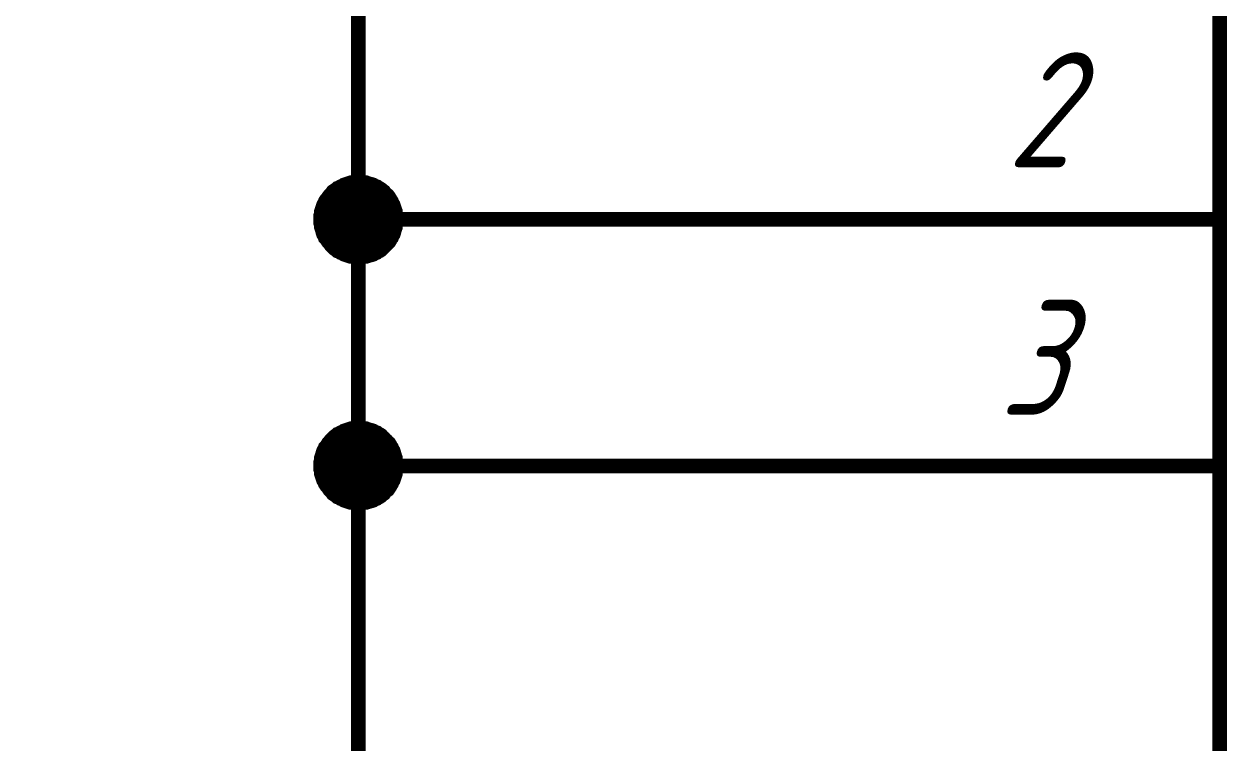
# Paper-space layout 'Layout1' of a CAD drawing. Header units: millimetres. Extents: x 0 to 420, y 0 to 297.
# Drawn here: x 218.31 to 242.76, y 189.51 to 204.12 of the extents above; entities that cross this region are included whole.
import ezdxf

# ---------------------------------------------------------------- set-up
doc = ezdxf.new("R2010")
doc.units = ezdxf.units.MM
doc.layers.add('Sheet', color=255, linetype='Continuous')
doc.styles.add('GOST', font='', dxfattribs={"oblique": 18})
doc.styles.get('GOST').set_extended_font_data('GOST type A')

psp = doc.layouts.get("Layout1")

# ---------------------------------------------------------------- linework, layer by layer
at = {"layer": 'Sheet'}
for points, const_width in [([(215.112, 185.147), (225.104, 185.147), (225.104, 195.141), (225.104, 200.15), (225.104, 257.645), (225.104, 262.642), (237.601, 262.642)], 0.3), ([(242.608, 175.141), (242.608, 220.149)], 0.3), ([(224.341, 200.15), (224.341, 200.183), (224.341, 200.228), (224.352, 200.262), (224.352, 200.307), (224.363, 200.34), (224.375, 200.374), (224.386, 200.408), (224.397, 200.441), (224.419, 200.475), (224.431, 200.509), (224.453, 200.543), (224.476, 200.565), (224.498, 200.599), (224.521, 200.632), (224.543, 200.655), (224.565, 200.677), (224.588, 200.711), (224.622, 200.733), (224.655, 200.756), (224.678, 200.778), (224.711, 200.79), (224.745, 200.812), (224.779, 200.823), (224.812, 200.846), (224.846, 200.857), (224.88, 200.868), (224.913, 200.879), (224.947, 200.891), (224.992, 200.891), (225.026, 200.902), (225.071, 200.902), (225.104, 200.902)], 0.3), ([(224.341, 200.15), (224.341, 200.183), (224.341, 200.228), (224.352, 200.262), (224.352, 200.307), (224.363, 200.34), (224.375, 200.374), (224.386, 200.408), (224.397, 200.441), (224.419, 200.475), (224.431, 200.509), (224.453, 200.543), (224.476, 200.565), (224.498, 200.599), (224.521, 200.632), (224.543, 200.655), (224.565, 200.677), (224.588, 200.711), (224.622, 200.733), (224.655, 200.756), (224.678, 200.778), (224.711, 200.79), (224.745, 200.812), (224.779, 200.823), (224.812, 200.846), (224.846, 200.857), (224.88, 200.868), (224.913, 200.879), (224.947, 200.891), (224.992, 200.891), (225.026, 200.902), (225.071, 200.902), (225.104, 200.902)], 0.3), ([(224.341, 200.15), (224.341, 200.183), (224.341, 200.228), (224.352, 200.262), (224.352, 200.307), (224.363, 200.34), (224.375, 200.374), (224.386, 200.408), (224.397, 200.441), (224.419, 200.475), (224.431, 200.509), (224.453, 200.543), (224.476, 200.565), (224.498, 200.599), (224.521, 200.632), (224.543, 200.655), (224.565, 200.677), (224.588, 200.711), (224.622, 200.733), (224.655, 200.756), (224.678, 200.778), (224.711, 200.79), (224.745, 200.812), (224.779, 200.823), (224.812, 200.846), (224.846, 200.857), (224.88, 200.868), (224.913, 200.879), (224.947, 200.891), (224.992, 200.891), (225.026, 200.902), (225.071, 200.902), (225.104, 200.902)], 0.3), ([(224.341, 200.15), (224.341, 200.183), (224.341, 200.228), (224.352, 200.262), (224.352, 200.307), (224.363, 200.34), (224.375, 200.374), (224.386, 200.408), (224.397, 200.441), (224.419, 200.475), (224.431, 200.509), (224.453, 200.543), (224.476, 200.565), (224.498, 200.599), (224.521, 200.632), (224.543, 200.655), (224.565, 200.677), (224.588, 200.711), (224.622, 200.733), (224.655, 200.756), (224.678, 200.778), (224.711, 200.79), (224.745, 200.812), (224.779, 200.823), (224.812, 200.846), (224.846, 200.857), (224.88, 200.868), (224.913, 200.879), (224.947, 200.891), (224.992, 200.891), (225.026, 200.902), (225.071, 200.902), (225.104, 200.902)], 0.3), ([(225.104, 200.902), (225.104, 200.902)], 0.3), ([(225.104, 200.902), (225.149, 200.902), (225.183, 200.902), (225.217, 200.891), (225.262, 200.891), (225.295, 200.879), (225.329, 200.868), (225.374, 200.857), (225.407, 200.846), (225.441, 200.823), (225.475, 200.812), (225.497, 200.79), (225.531, 200.778), (225.565, 200.756), (225.587, 200.733), (225.621, 200.711), (225.643, 200.677), (225.666, 200.655), (225.699, 200.632), (225.722, 200.599), (225.744, 200.565), (225.756, 200.543), (225.778, 200.509), (225.789, 200.475), (225.812, 200.441), (225.823, 200.408), (225.834, 200.374), (225.845, 200.34), (225.857, 200.307), (225.857, 200.262), (225.868, 200.228), (225.868, 200.183), (225.868, 200.15)], 0.3), ([(225.104, 200.902), (225.104, 200.902)], 0.3), ([(225.104, 200.902), (225.149, 200.902), (225.183, 200.902), (225.217, 200.891), (225.262, 200.891), (225.295, 200.879), (225.329, 200.868), (225.374, 200.857), (225.407, 200.846), (225.441, 200.823), (225.475, 200.812), (225.497, 200.79), (225.531, 200.778), (225.565, 200.756), (225.587, 200.733), (225.621, 200.711), (225.643, 200.677), (225.666, 200.655), (225.699, 200.632), (225.722, 200.599), (225.744, 200.565), (225.756, 200.543), (225.778, 200.509), (225.789, 200.475), (225.812, 200.441), (225.823, 200.408), (225.834, 200.374), (225.845, 200.34), (225.857, 200.307), (225.857, 200.262), (225.868, 200.228), (225.868, 200.183), (225.868, 200.15)], 0.3), ([(225.104, 200.902), (225.104, 200.902)], 0.3), ([(225.104, 200.902), (225.149, 200.902), (225.183, 200.902), (225.217, 200.891), (225.262, 200.891), (225.295, 200.879), (225.329, 200.868), (225.374, 200.857), (225.407, 200.846), (225.441, 200.823), (225.475, 200.812), (225.497, 200.79), (225.531, 200.778), (225.565, 200.756), (225.587, 200.733), (225.621, 200.711), (225.643, 200.677), (225.666, 200.655), (225.699, 200.632), (225.722, 200.599), (225.744, 200.565), (225.756, 200.543), (225.778, 200.509), (225.789, 200.475), (225.812, 200.441), (225.823, 200.408), (225.834, 200.374), (225.845, 200.34), (225.857, 200.307), (225.857, 200.262), (225.868, 200.228), (225.868, 200.183), (225.868, 200.15)], 0.3), ([(225.104, 200.902), (225.104, 200.902)], 0.3), ([(225.104, 200.902), (225.149, 200.902), (225.183, 200.902), (225.217, 200.891), (225.262, 200.891), (225.295, 200.879), (225.329, 200.868), (225.374, 200.857), (225.407, 200.846), (225.441, 200.823), (225.475, 200.812), (225.497, 200.79), (225.531, 200.778), (225.565, 200.756), (225.587, 200.733), (225.621, 200.711), (225.643, 200.677), (225.666, 200.655), (225.699, 200.632), (225.722, 200.599), (225.744, 200.565), (225.756, 200.543), (225.778, 200.509), (225.789, 200.475), (225.812, 200.441), (225.823, 200.408), (225.834, 200.374), (225.845, 200.34), (225.857, 200.307), (225.857, 200.262), (225.868, 200.228), (225.868, 200.183), (225.868, 200.15)], 0.3), ([(224.341, 200.15), (224.341, 200.183), (224.341, 200.228), (224.352, 200.262), (224.352, 200.307), (224.363, 200.34), (224.375, 200.374), (224.386, 200.408), (224.397, 200.441), (224.419, 200.475), (224.431, 200.509), (224.453, 200.543), (224.476, 200.565), (224.498, 200.599), (224.521, 200.632), (224.543, 200.655), (224.565, 200.677), (224.588, 200.711), (224.622, 200.733), (224.655, 200.756), (224.678, 200.778), (224.711, 200.79), (224.745, 200.812), (224.779, 200.823), (224.812, 200.846), (224.846, 200.857), (224.88, 200.868), (224.913, 200.879), (224.947, 200.891), (224.992, 200.891), (225.026, 200.902), (225.071, 200.902), (225.104, 200.902)], 0.0991), ([(224.341, 200.15), (224.341, 200.183), (224.341, 200.228), (224.352, 200.262), (224.352, 200.307), (224.363, 200.34), (224.375, 200.374), (224.386, 200.408), (224.397, 200.441), (224.419, 200.475), (224.431, 200.509), (224.453, 200.543), (224.476, 200.565), (224.498, 200.599), (224.521, 200.632), (224.543, 200.655), (224.565, 200.677), (224.588, 200.711), (224.622, 200.733), (224.655, 200.756), (224.678, 200.778), (224.711, 200.79), (224.745, 200.812), (224.779, 200.823), (224.812, 200.846), (224.846, 200.857), (224.88, 200.868), (224.913, 200.879), (224.947, 200.891), (224.992, 200.891), (225.026, 200.902), (225.071, 200.902), (225.104, 200.902)], 0.0991), ([(224.341, 200.15), (224.341, 200.183), (224.341, 200.228), (224.352, 200.262), (224.352, 200.307), (224.363, 200.34), (224.375, 200.374), (224.386, 200.408), (224.397, 200.441), (224.419, 200.475), (224.431, 200.509), (224.453, 200.543), (224.476, 200.565), (224.498, 200.599), (224.521, 200.632), (224.543, 200.655), (224.565, 200.677), (224.588, 200.711), (224.622, 200.733), (224.655, 200.756), (224.678, 200.778), (224.711, 200.79), (224.745, 200.812), (224.779, 200.823), (224.812, 200.846), (224.846, 200.857), (224.88, 200.868), (224.913, 200.879), (224.947, 200.891), (224.992, 200.891), (225.026, 200.902), (225.071, 200.902), (225.104, 200.902)], 0.0991), ([(224.341, 200.15), (224.341, 200.183), (224.341, 200.228), (224.352, 200.262), (224.352, 200.307), (224.363, 200.34), (224.375, 200.374), (224.386, 200.408), (224.397, 200.441), (224.419, 200.475), (224.431, 200.509), (224.453, 200.543), (224.476, 200.565), (224.498, 200.599), (224.521, 200.632), (224.543, 200.655), (224.565, 200.677), (224.588, 200.711), (224.622, 200.733), (224.655, 200.756), (224.678, 200.778), (224.711, 200.79), (224.745, 200.812), (224.779, 200.823), (224.812, 200.846), (224.846, 200.857), (224.88, 200.868), (224.913, 200.879), (224.947, 200.891), (224.992, 200.891), (225.026, 200.902), (225.071, 200.902), (225.104, 200.902)], 0.0991), ([(225.104, 200.902), (225.104, 200.902)], 0.0991), ([(225.104, 200.902), (225.149, 200.902), (225.183, 200.902), (225.217, 200.891), (225.262, 200.891), (225.295, 200.879), (225.329, 200.868), (225.374, 200.857), (225.407, 200.846), (225.441, 200.823), (225.475, 200.812), (225.497, 200.79), (225.531, 200.778), (225.565, 200.756), (225.587, 200.733), (225.621, 200.711), (225.643, 200.677), (225.666, 200.655), (225.699, 200.632), (225.722, 200.599), (225.744, 200.565), (225.756, 200.543), (225.778, 200.509), (225.789, 200.475), (225.812, 200.441), (225.823, 200.408), (225.834, 200.374), (225.845, 200.34), (225.857, 200.307), (225.857, 200.262), (225.868, 200.228), (225.868, 200.183), (225.868, 200.15)], 0.0991), ([(225.104, 200.902), (225.104, 200.902)], 0.0991), ([(225.104, 200.902), (225.149, 200.902), (225.183, 200.902), (225.217, 200.891), (225.262, 200.891), (225.295, 200.879), (225.329, 200.868), (225.374, 200.857), (225.407, 200.846), (225.441, 200.823), (225.475, 200.812), (225.497, 200.79), (225.531, 200.778), (225.565, 200.756), (225.587, 200.733), (225.621, 200.711), (225.643, 200.677), (225.666, 200.655), (225.699, 200.632), (225.722, 200.599), (225.744, 200.565), (225.756, 200.543), (225.778, 200.509), (225.789, 200.475), (225.812, 200.441), (225.823, 200.408), (225.834, 200.374), (225.845, 200.34), (225.857, 200.307), (225.857, 200.262), (225.868, 200.228), (225.868, 200.183), (225.868, 200.15)], 0.0991), ([(225.104, 200.902), (225.104, 200.902)], 0.0991), ([(225.104, 200.902), (225.149, 200.902), (225.183, 200.902), (225.217, 200.891), (225.262, 200.891), (225.295, 200.879), (225.329, 200.868), (225.374, 200.857), (225.407, 200.846), (225.441, 200.823), (225.475, 200.812), (225.497, 200.79), (225.531, 200.778), (225.565, 200.756), (225.587, 200.733), (225.621, 200.711), (225.643, 200.677), (225.666, 200.655), (225.699, 200.632), (225.722, 200.599), (225.744, 200.565), (225.756, 200.543), (225.778, 200.509), (225.789, 200.475), (225.812, 200.441), (225.823, 200.408), (225.834, 200.374), (225.845, 200.34), (225.857, 200.307), (225.857, 200.262), (225.868, 200.228), (225.868, 200.183), (225.868, 200.15)], 0.0991), ([(225.104, 200.902), (225.104, 200.902)], 0.0991), ([(225.104, 200.902), (225.149, 200.902), (225.183, 200.902), (225.217, 200.891), (225.262, 200.891), (225.295, 200.879), (225.329, 200.868), (225.374, 200.857), (225.407, 200.846), (225.441, 200.823), (225.475, 200.812), (225.497, 200.79), (225.531, 200.778), (225.565, 200.756), (225.587, 200.733), (225.621, 200.711), (225.643, 200.677), (225.666, 200.655), (225.699, 200.632), (225.722, 200.599), (225.744, 200.565), (225.756, 200.543), (225.778, 200.509), (225.789, 200.475), (225.812, 200.441), (225.823, 200.408), (225.834, 200.374), (225.845, 200.34), (225.857, 200.307), (225.857, 200.262), (225.868, 200.228), (225.868, 200.183), (225.868, 200.15)], 0.0991), ([(225.104, 199.386), (225.071, 199.386), (225.026, 199.386), (224.992, 199.397), (224.947, 199.397), (224.913, 199.408), (224.88, 199.42), (224.846, 199.431), (224.812, 199.442), (224.779, 199.465), (224.745, 199.476), (224.711, 199.498), (224.678, 199.509), (224.655, 199.532), (224.622, 199.554), (224.588, 199.588), (224.565, 199.611), (224.543, 199.633), (224.521, 199.667), (224.498, 199.689), (224.476, 199.723), (224.453, 199.756), (224.431, 199.779), (224.419, 199.813), (224.397, 199.846), (224.386, 199.88), (224.375, 199.925), (224.363, 199.959), (224.352, 199.992), (224.352, 200.037), (224.341, 200.071), (224.341, 200.105), (224.341, 200.15)], 0.3), ([(224.341, 200.15), (224.341, 200.15)], 0.3), ([(225.104, 199.386), (225.071, 199.386), (225.026, 199.386), (224.992, 199.397), (224.947, 199.397), (224.913, 199.408), (224.88, 199.42), (224.846, 199.431), (224.812, 199.442), (224.779, 199.465), (224.745, 199.476), (224.711, 199.498), (224.678, 199.509), (224.655, 199.532), (224.622, 199.554), (224.588, 199.588), (224.565, 199.611), (224.543, 199.633), (224.521, 199.667), (224.498, 199.689), (224.476, 199.723), (224.453, 199.756), (224.431, 199.779), (224.419, 199.813), (224.397, 199.846), (224.386, 199.88), (224.375, 199.925), (224.363, 199.959), (224.352, 199.992), (224.352, 200.037), (224.341, 200.071), (224.341, 200.105), (224.341, 200.15)], 0.3), ([(224.341, 200.15), (224.341, 200.15)], 0.3), ([(225.104, 199.386), (225.071, 199.386), (225.026, 199.386), (224.992, 199.397), (224.947, 199.397), (224.913, 199.408), (224.88, 199.42), (224.846, 199.431), (224.812, 199.442), (224.779, 199.465), (224.745, 199.476), (224.711, 199.498), (224.678, 199.509), (224.655, 199.532), (224.622, 199.554), (224.588, 199.588), (224.565, 199.611), (224.543, 199.633), (224.521, 199.667), (224.498, 199.689), (224.476, 199.723), (224.453, 199.756), (224.431, 199.779), (224.419, 199.813), (224.397, 199.846), (224.386, 199.88), (224.375, 199.925), (224.363, 199.959), (224.352, 199.992), (224.352, 200.037), (224.341, 200.071), (224.341, 200.105), (224.341, 200.15)], 0.3), ([(224.341, 200.15), (224.341, 200.15)], 0.3), ([(225.104, 199.386), (225.071, 199.386), (225.026, 199.386), (224.992, 199.397), (224.947, 199.397), (224.913, 199.408), (224.88, 199.42), (224.846, 199.431), (224.812, 199.442), (224.779, 199.465), (224.745, 199.476), (224.711, 199.498), (224.678, 199.509), (224.655, 199.532), (224.622, 199.554), (224.588, 199.588), (224.565, 199.611), (224.543, 199.633), (224.521, 199.667), (224.498, 199.689), (224.476, 199.723), (224.453, 199.756), (224.431, 199.779), (224.419, 199.813), (224.397, 199.846), (224.386, 199.88), (224.375, 199.925), (224.363, 199.959), (224.352, 199.992), (224.352, 200.037), (224.341, 200.071), (224.341, 200.105), (224.341, 200.15)], 0.3), ([(224.341, 200.15), (224.341, 200.15)], 0.3), ([(225.868, 200.15), (225.868, 200.105), (225.868, 200.071), (225.857, 200.037), (225.857, 199.992), (225.845, 199.959), (225.834, 199.925), (225.823, 199.88), (225.812, 199.846), (225.789, 199.813), (225.778, 199.779), (225.756, 199.756), (225.744, 199.723), (225.722, 199.689), (225.699, 199.667), (225.666, 199.633), (225.643, 199.611), (225.621, 199.588), (225.587, 199.554), (225.565, 199.532), (225.531, 199.509), (225.497, 199.498), (225.475, 199.476), (225.441, 199.465), (225.407, 199.442), (225.374, 199.431), (225.329, 199.42), (225.295, 199.408), (225.262, 199.397), (225.217, 199.397), (225.183, 199.386), (225.149, 199.386), (225.104, 199.386)], 0.3), ([(237.601, 200.15), (225.104, 200.15)], 0.3), ([(225.868, 200.15), (225.868, 200.105), (225.868, 200.071), (225.857, 200.037), (225.857, 199.992), (225.845, 199.959), (225.834, 199.925), (225.823, 199.88), (225.812, 199.846), (225.789, 199.813), (225.778, 199.779), (225.756, 199.756), (225.744, 199.723), (225.722, 199.689), (225.699, 199.667), (225.666, 199.633), (225.643, 199.611), (225.621, 199.588), (225.587, 199.554), (225.565, 199.532), (225.531, 199.509), (225.497, 199.498), (225.475, 199.476), (225.441, 199.465), (225.407, 199.442), (225.374, 199.431), (225.329, 199.42), (225.295, 199.408), (225.262, 199.397), (225.217, 199.397), (225.183, 199.386), (225.149, 199.386), (225.104, 199.386)], 0.3), ([(225.868, 200.15), (225.868, 200.105), (225.868, 200.071), (225.857, 200.037), (225.857, 199.992), (225.845, 199.959), (225.834, 199.925), (225.823, 199.88), (225.812, 199.846), (225.789, 199.813), (225.778, 199.779), (225.756, 199.756), (225.744, 199.723), (225.722, 199.689), (225.699, 199.667), (225.666, 199.633), (225.643, 199.611), (225.621, 199.588), (225.587, 199.554), (225.565, 199.532), (225.531, 199.509), (225.497, 199.498), (225.475, 199.476), (225.441, 199.465), (225.407, 199.442), (225.374, 199.431), (225.329, 199.42), (225.295, 199.408), (225.262, 199.397), (225.217, 199.397), (225.183, 199.386), (225.149, 199.386), (225.104, 199.386)], 0.3), ([(225.868, 200.15), (225.868, 200.105), (225.868, 200.071), (225.857, 200.037), (225.857, 199.992), (225.845, 199.959), (225.834, 199.925), (225.823, 199.88), (225.812, 199.846), (225.789, 199.813), (225.778, 199.779), (225.756, 199.756), (225.744, 199.723), (225.722, 199.689), (225.699, 199.667), (225.666, 199.633), (225.643, 199.611), (225.621, 199.588), (225.587, 199.554), (225.565, 199.532), (225.531, 199.509), (225.497, 199.498), (225.475, 199.476), (225.441, 199.465), (225.407, 199.442), (225.374, 199.431), (225.329, 199.42), (225.295, 199.408), (225.262, 199.397), (225.217, 199.397), (225.183, 199.386), (225.149, 199.386), (225.104, 199.386)], 0.3), ([(225.868, 200.15), (225.868, 200.15), (225.868, 200.15), (225.868, 200.15), (225.868, 200.15), (225.868, 200.15), (225.868, 200.15), (225.868, 200.15), (225.868, 200.15), (225.868, 200.15), (225.868, 200.15), (225.868, 200.15), (225.868, 200.15), (225.868, 200.15), (225.868, 200.15), (225.868, 200.15), (225.868, 200.15), (225.868, 200.15), (225.868, 200.15), (225.868, 200.15), (225.868, 200.15), (225.868, 200.15), (225.868, 200.15), (225.868, 200.15), (225.868, 200.15), (225.868, 200.15), (225.868, 200.15), (225.868, 200.15), (225.868, 200.15), (225.868, 200.15), (225.868, 200.15), (225.868, 200.15), (225.868, 200.15)], 0.3), ([(225.868, 200.15), (225.868, 200.15)], 0.3), ([(225.868, 200.15), (225.868, 200.15), (225.868, 200.15), (225.868, 200.15), (225.868, 200.15), (225.868, 200.15), (225.868, 200.15), (225.868, 200.15), (225.868, 200.15), (225.868, 200.15), (225.868, 200.15), (225.868, 200.15), (225.868, 200.15), (225.868, 200.15), (225.868, 200.15), (225.868, 200.15), (225.868, 200.15), (225.868, 200.15), (225.868, 200.15), (225.868, 200.15), (225.868, 200.15), (225.868, 200.15), (225.868, 200.15), (225.868, 200.15), (225.868, 200.15), (225.868, 200.15), (225.868, 200.15), (225.868, 200.15), (225.868, 200.15), (225.868, 200.15), (225.868, 200.15), (225.868, 200.15), (225.868, 200.15)], 0.3), ([(225.868, 200.15), (225.868, 200.15)], 0.3), ([(225.868, 200.15), (225.868, 200.15), (225.868, 200.15), (225.868, 200.15), (225.868, 200.15), (225.868, 200.15), (225.868, 200.15), (225.868, 200.15), (225.868, 200.15), (225.868, 200.15), (225.868, 200.15), (225.868, 200.15), (225.868, 200.15), (225.868, 200.15), (225.868, 200.15), (225.868, 200.15), (225.868, 200.15), (225.868, 200.15), (225.868, 200.15), (225.868, 200.15), (225.868, 200.15), (225.868, 200.15), (225.868, 200.15), (225.868, 200.15), (225.868, 200.15), (225.868, 200.15), (225.868, 200.15), (225.868, 200.15), (225.868, 200.15), (225.868, 200.15), (225.868, 200.15), (225.868, 200.15), (225.868, 200.15)], 0.3), ([(225.868, 200.15), (225.868, 200.15)], 0.3), ([(225.868, 200.15), (225.868, 200.15), (225.868, 200.15), (225.868, 200.15), (225.868, 200.15), (225.868, 200.15), (225.868, 200.15), (225.868, 200.15), (225.868, 200.15), (225.868, 200.15), (225.868, 200.15), (225.868, 200.15), (225.868, 200.15), (225.868, 200.15), (225.868, 200.15), (225.868, 200.15), (225.868, 200.15), (225.868, 200.15), (225.868, 200.15), (225.868, 200.15), (225.868, 200.15), (225.868, 200.15), (225.868, 200.15), (225.868, 200.15), (225.868, 200.15), (225.868, 200.15), (225.868, 200.15), (225.868, 200.15), (225.868, 200.15), (225.868, 200.15), (225.868, 200.15), (225.868, 200.15), (225.868, 200.15)], 0.3), ([(225.868, 200.15), (225.868, 200.15)], 0.3), ([(242.608, 200.15), (237.601, 200.15)], 0.3), ([(225.104, 199.386), (225.071, 199.386), (225.026, 199.386), (224.992, 199.397), (224.947, 199.397), (224.913, 199.408), (224.88, 199.42), (224.846, 199.431), (224.812, 199.442), (224.779, 199.465), (224.745, 199.476), (224.711, 199.498), (224.678, 199.509), (224.655, 199.532), (224.622, 199.554), (224.588, 199.588), (224.565, 199.611), (224.543, 199.633), (224.521, 199.667), (224.498, 199.689), (224.476, 199.723), (224.453, 199.756), (224.431, 199.779), (224.419, 199.813), (224.397, 199.846), (224.386, 199.88), (224.375, 199.925), (224.363, 199.959), (224.352, 199.992), (224.352, 200.037), (224.341, 200.071), (224.341, 200.105), (224.341, 200.15)], 0.0991), ([(224.341, 200.15), (224.341, 200.15)], 0.0991), ([(225.104, 199.386), (225.071, 199.386), (225.026, 199.386), (224.992, 199.397), (224.947, 199.397), (224.913, 199.408), (224.88, 199.42), (224.846, 199.431), (224.812, 199.442), (224.779, 199.465), (224.745, 199.476), (224.711, 199.498), (224.678, 199.509), (224.655, 199.532), (224.622, 199.554), (224.588, 199.588), (224.565, 199.611), (224.543, 199.633), (224.521, 199.667), (224.498, 199.689), (224.476, 199.723), (224.453, 199.756), (224.431, 199.779), (224.419, 199.813), (224.397, 199.846), (224.386, 199.88), (224.375, 199.925), (224.363, 199.959), (224.352, 199.992), (224.352, 200.037), (224.341, 200.071), (224.341, 200.105), (224.341, 200.15)], 0.0991), ([(224.341, 200.15), (224.341, 200.15)], 0.0991), ([(225.104, 199.386), (225.071, 199.386), (225.026, 199.386), (224.992, 199.397), (224.947, 199.397), (224.913, 199.408), (224.88, 199.42), (224.846, 199.431), (224.812, 199.442), (224.779, 199.465), (224.745, 199.476), (224.711, 199.498), (224.678, 199.509), (224.655, 199.532), (224.622, 199.554), (224.588, 199.588), (224.565, 199.611), (224.543, 199.633), (224.521, 199.667), (224.498, 199.689), (224.476, 199.723), (224.453, 199.756), (224.431, 199.779), (224.419, 199.813), (224.397, 199.846), (224.386, 199.88), (224.375, 199.925), (224.363, 199.959), (224.352, 199.992), (224.352, 200.037), (224.341, 200.071), (224.341, 200.105), (224.341, 200.15)], 0.0991), ([(224.341, 200.15), (224.341, 200.15)], 0.0991), ([(225.104, 199.386), (225.071, 199.386), (225.026, 199.386), (224.992, 199.397), (224.947, 199.397), (224.913, 199.408), (224.88, 199.42), (224.846, 199.431), (224.812, 199.442), (224.779, 199.465), (224.745, 199.476), (224.711, 199.498), (224.678, 199.509), (224.655, 199.532), (224.622, 199.554), (224.588, 199.588), (224.565, 199.611), (224.543, 199.633), (224.521, 199.667), (224.498, 199.689), (224.476, 199.723), (224.453, 199.756), (224.431, 199.779), (224.419, 199.813), (224.397, 199.846), (224.386, 199.88), (224.375, 199.925), (224.363, 199.959), (224.352, 199.992), (224.352, 200.037), (224.341, 200.071), (224.341, 200.105), (224.341, 200.15)], 0.0991), ([(224.341, 200.15), (224.341, 200.15)], 0.0991), ([(225.868, 200.15), (225.868, 200.105), (225.868, 200.071), (225.857, 200.037), (225.857, 199.992), (225.845, 199.959), (225.834, 199.925), (225.823, 199.88), (225.812, 199.846), (225.789, 199.813), (225.778, 199.779), (225.756, 199.756), (225.744, 199.723), (225.722, 199.689), (225.699, 199.667), (225.666, 199.633), (225.643, 199.611), (225.621, 199.588), (225.587, 199.554), (225.565, 199.532), (225.531, 199.509), (225.497, 199.498), (225.475, 199.476), (225.441, 199.465), (225.407, 199.442), (225.374, 199.431), (225.329, 199.42), (225.295, 199.408), (225.262, 199.397), (225.217, 199.397), (225.183, 199.386), (225.149, 199.386), (225.104, 199.386)], 0.0991), ([(225.868, 200.15), (225.868, 200.105), (225.868, 200.071), (225.857, 200.037), (225.857, 199.992), (225.845, 199.959), (225.834, 199.925), (225.823, 199.88), (225.812, 199.846), (225.789, 199.813), (225.778, 199.779), (225.756, 199.756), (225.744, 199.723), (225.722, 199.689), (225.699, 199.667), (225.666, 199.633), (225.643, 199.611), (225.621, 199.588), (225.587, 199.554), (225.565, 199.532), (225.531, 199.509), (225.497, 199.498), (225.475, 199.476), (225.441, 199.465), (225.407, 199.442), (225.374, 199.431), (225.329, 199.42), (225.295, 199.408), (225.262, 199.397), (225.217, 199.397), (225.183, 199.386), (225.149, 199.386), (225.104, 199.386)], 0.0991), ([(225.868, 200.15), (225.868, 200.105), (225.868, 200.071), (225.857, 200.037), (225.857, 199.992), (225.845, 199.959), (225.834, 199.925), (225.823, 199.88), (225.812, 199.846), (225.789, 199.813), (225.778, 199.779), (225.756, 199.756), (225.744, 199.723), (225.722, 199.689), (225.699, 199.667), (225.666, 199.633), (225.643, 199.611), (225.621, 199.588), (225.587, 199.554), (225.565, 199.532), (225.531, 199.509), (225.497, 199.498), (225.475, 199.476), (225.441, 199.465), (225.407, 199.442), (225.374, 199.431), (225.329, 199.42), (225.295, 199.408), (225.262, 199.397), (225.217, 199.397), (225.183, 199.386), (225.149, 199.386), (225.104, 199.386)], 0.0991), ([(225.868, 200.15), (225.868, 200.105), (225.868, 200.071), (225.857, 200.037), (225.857, 199.992), (225.845, 199.959), (225.834, 199.925), (225.823, 199.88), (225.812, 199.846), (225.789, 199.813), (225.778, 199.779), (225.756, 199.756), (225.744, 199.723), (225.722, 199.689), (225.699, 199.667), (225.666, 199.633), (225.643, 199.611), (225.621, 199.588), (225.587, 199.554), (225.565, 199.532), (225.531, 199.509), (225.497, 199.498), (225.475, 199.476), (225.441, 199.465), (225.407, 199.442), (225.374, 199.431), (225.329, 199.42), (225.295, 199.408), (225.262, 199.397), (225.217, 199.397), (225.183, 199.386), (225.149, 199.386), (225.104, 199.386)], 0.0991), ([(225.868, 200.15), (225.868, 200.15), (225.868, 200.15), (225.868, 200.15), (225.868, 200.15), (225.868, 200.15), (225.868, 200.15), (225.868, 200.15), (225.868, 200.15), (225.868, 200.15), (225.868, 200.15), (225.868, 200.15), (225.868, 200.15), (225.868, 200.15), (225.868, 200.15), (225.868, 200.15), (225.868, 200.15), (225.868, 200.15), (225.868, 200.15), (225.868, 200.15), (225.868, 200.15), (225.868, 200.15), (225.868, 200.15), (225.868, 200.15), (225.868, 200.15), (225.868, 200.15), (225.868, 200.15), (225.868, 200.15), (225.868, 200.15), (225.868, 200.15), (225.868, 200.15), (225.868, 200.15), (225.868, 200.15)], 0.0991), ([(225.868, 200.15), (225.868, 200.15)], 0.0991), ([(225.868, 200.15), (225.868, 200.15), (225.868, 200.15), (225.868, 200.15), (225.868, 200.15), (225.868, 200.15), (225.868, 200.15), (225.868, 200.15), (225.868, 200.15), (225.868, 200.15), (225.868, 200.15), (225.868, 200.15), (225.868, 200.15), (225.868, 200.15), (225.868, 200.15), (225.868, 200.15), (225.868, 200.15), (225.868, 200.15), (225.868, 200.15), (225.868, 200.15), (225.868, 200.15), (225.868, 200.15), (225.868, 200.15), (225.868, 200.15), (225.868, 200.15), (225.868, 200.15), (225.868, 200.15), (225.868, 200.15), (225.868, 200.15), (225.868, 200.15), (225.868, 200.15), (225.868, 200.15), (225.868, 200.15)], 0.0991), ([(225.868, 200.15), (225.868, 200.15)], 0.0991), ([(225.868, 200.15), (225.868, 200.15), (225.868, 200.15), (225.868, 200.15), (225.868, 200.15), (225.868, 200.15), (225.868, 200.15), (225.868, 200.15), (225.868, 200.15), (225.868, 200.15), (225.868, 200.15), (225.868, 200.15), (225.868, 200.15), (225.868, 200.15), (225.868, 200.15), (225.868, 200.15), (225.868, 200.15), (225.868, 200.15), (225.868, 200.15), (225.868, 200.15), (225.868, 200.15), (225.868, 200.15), (225.868, 200.15), (225.868, 200.15), (225.868, 200.15), (225.868, 200.15), (225.868, 200.15), (225.868, 200.15), (225.868, 200.15), (225.868, 200.15), (225.868, 200.15), (225.868, 200.15), (225.868, 200.15)], 0.0991), ([(225.868, 200.15), (225.868, 200.15)], 0.0991), ([(225.868, 200.15), (225.868, 200.15), (225.868, 200.15), (225.868, 200.15), (225.868, 200.15), (225.868, 200.15), (225.868, 200.15), (225.868, 200.15), (225.868, 200.15), (225.868, 200.15), (225.868, 200.15), (225.868, 200.15), (225.868, 200.15), (225.868, 200.15), (225.868, 200.15), (225.868, 200.15), (225.868, 200.15), (225.868, 200.15), (225.868, 200.15), (225.868, 200.15), (225.868, 200.15), (225.868, 200.15), (225.868, 200.15), (225.868, 200.15), (225.868, 200.15), (225.868, 200.15), (225.868, 200.15), (225.868, 200.15), (225.868, 200.15), (225.868, 200.15), (225.868, 200.15), (225.868, 200.15), (225.868, 200.15)], 0.0991), ([(225.868, 200.15), (225.868, 200.15)], 0.0991), ([(224.341, 195.141), (224.341, 195.186), (224.341, 195.22), (224.352, 195.253), (224.352, 195.298), (224.363, 195.332), (224.375, 195.366), (224.386, 195.411), (224.397, 195.444), (224.419, 195.478), (224.431, 195.512), (224.453, 195.534), (224.476, 195.568), (224.498, 195.602), (224.521, 195.624), (224.543, 195.658), (224.565, 195.68), (224.588, 195.703), (224.622, 195.736), (224.655, 195.759), (224.678, 195.781), (224.711, 195.792), (224.745, 195.815), (224.779, 195.826), (224.812, 195.849), (224.846, 195.86), (224.88, 195.871), (224.913, 195.882), (224.947, 195.894), (224.992, 195.894), (225.026, 195.905), (225.071, 195.905), (225.104, 195.905)], 0.3), ([(224.341, 195.141), (224.341, 195.186), (224.341, 195.22), (224.352, 195.253), (224.352, 195.298), (224.363, 195.332), (224.375, 195.366), (224.386, 195.411), (224.397, 195.444), (224.419, 195.478), (224.431, 195.512), (224.453, 195.534), (224.476, 195.568), (224.498, 195.602), (224.521, 195.624), (224.543, 195.658), (224.565, 195.68), (224.588, 195.703), (224.622, 195.736), (224.655, 195.759), (224.678, 195.781), (224.711, 195.792), (224.745, 195.815), (224.779, 195.826), (224.812, 195.849), (224.846, 195.86), (224.88, 195.871), (224.913, 195.882), (224.947, 195.894), (224.992, 195.894), (225.026, 195.905), (225.071, 195.905), (225.104, 195.905)], 0.3), ([(224.341, 195.141), (224.341, 195.186), (224.341, 195.22), (224.352, 195.253), (224.352, 195.298), (224.363, 195.332), (224.375, 195.366), (224.386, 195.411), (224.397, 195.444), (224.419, 195.478), (224.431, 195.512), (224.453, 195.534), (224.476, 195.568), (224.498, 195.602), (224.521, 195.624), (224.543, 195.658), (224.565, 195.68), (224.588, 195.703), (224.622, 195.736), (224.655, 195.759), (224.678, 195.781), (224.711, 195.792), (224.745, 195.815), (224.779, 195.826), (224.812, 195.849), (224.846, 195.86), (224.88, 195.871), (224.913, 195.882), (224.947, 195.894), (224.992, 195.894), (225.026, 195.905), (225.071, 195.905), (225.104, 195.905)], 0.3), ([(224.341, 195.141), (224.341, 195.186), (224.341, 195.22), (224.352, 195.253), (224.352, 195.298), (224.363, 195.332), (224.375, 195.366), (224.386, 195.411), (224.397, 195.444), (224.419, 195.478), (224.431, 195.512), (224.453, 195.534), (224.476, 195.568), (224.498, 195.602), (224.521, 195.624), (224.543, 195.658), (224.565, 195.68), (224.588, 195.703), (224.622, 195.736), (224.655, 195.759), (224.678, 195.781), (224.711, 195.792), (224.745, 195.815), (224.779, 195.826), (224.812, 195.849), (224.846, 195.86), (224.88, 195.871), (224.913, 195.882), (224.947, 195.894), (224.992, 195.894), (225.026, 195.905), (225.071, 195.905), (225.104, 195.905)], 0.3), ([(224.341, 195.141), (224.341, 195.186), (224.341, 195.22), (224.352, 195.253), (224.352, 195.298), (224.363, 195.332), (224.375, 195.366), (224.386, 195.411), (224.397, 195.444), (224.419, 195.478), (224.431, 195.512), (224.453, 195.534), (224.476, 195.568), (224.498, 195.602), (224.521, 195.624), (224.543, 195.658), (224.565, 195.68), (224.588, 195.703), (224.622, 195.736), (224.655, 195.759), (224.678, 195.781), (224.711, 195.792), (224.745, 195.815), (224.779, 195.826), (224.812, 195.849), (224.846, 195.86), (224.88, 195.871), (224.913, 195.882), (224.947, 195.894), (224.992, 195.894), (225.026, 195.905), (225.071, 195.905), (225.104, 195.905)], 0.0991), ([(224.341, 195.141), (224.341, 195.186), (224.341, 195.22), (224.352, 195.253), (224.352, 195.298), (224.363, 195.332), (224.375, 195.366), (224.386, 195.411), (224.397, 195.444), (224.419, 195.478), (224.431, 195.512), (224.453, 195.534), (224.476, 195.568), (224.498, 195.602), (224.521, 195.624), (224.543, 195.658), (224.565, 195.68), (224.588, 195.703), (224.622, 195.736), (224.655, 195.759), (224.678, 195.781), (224.711, 195.792), (224.745, 195.815), (224.779, 195.826), (224.812, 195.849), (224.846, 195.86), (224.88, 195.871), (224.913, 195.882), (224.947, 195.894), (224.992, 195.894), (225.026, 195.905), (225.071, 195.905), (225.104, 195.905)], 0.0991), ([(224.341, 195.141), (224.341, 195.186), (224.341, 195.22), (224.352, 195.253), (224.352, 195.298), (224.363, 195.332), (224.375, 195.366), (224.386, 195.411), (224.397, 195.444), (224.419, 195.478), (224.431, 195.512), (224.453, 195.534), (224.476, 195.568), (224.498, 195.602), (224.521, 195.624), (224.543, 195.658), (224.565, 195.68), (224.588, 195.703), (224.622, 195.736), (224.655, 195.759), (224.678, 195.781), (224.711, 195.792), (224.745, 195.815), (224.779, 195.826), (224.812, 195.849), (224.846, 195.86), (224.88, 195.871), (224.913, 195.882), (224.947, 195.894), (224.992, 195.894), (225.026, 195.905), (225.071, 195.905), (225.104, 195.905)], 0.0991), ([(224.341, 195.141), (224.341, 195.186), (224.341, 195.22), (224.352, 195.253), (224.352, 195.298), (224.363, 195.332), (224.375, 195.366), (224.386, 195.411), (224.397, 195.444), (224.419, 195.478), (224.431, 195.512), (224.453, 195.534), (224.476, 195.568), (224.498, 195.602), (224.521, 195.624), (224.543, 195.658), (224.565, 195.68), (224.588, 195.703), (224.622, 195.736), (224.655, 195.759), (224.678, 195.781), (224.711, 195.792), (224.745, 195.815), (224.779, 195.826), (224.812, 195.849), (224.846, 195.86), (224.88, 195.871), (224.913, 195.882), (224.947, 195.894), (224.992, 195.894), (225.026, 195.905), (225.071, 195.905), (225.104, 195.905)], 0.0991), ([(225.104, 195.905), (225.104, 195.905)], 0.3), ([(225.104, 195.905), (225.149, 195.905), (225.183, 195.905), (225.217, 195.894), (225.262, 195.894), (225.295, 195.882), (225.329, 195.871), (225.374, 195.86), (225.407, 195.849), (225.441, 195.826), (225.475, 195.815), (225.497, 195.792), (225.531, 195.781), (225.565, 195.759), (225.587, 195.736), (225.621, 195.703), (225.643, 195.68), (225.666, 195.658), (225.699, 195.624), (225.722, 195.602), (225.744, 195.568), (225.756, 195.534), (225.778, 195.512), (225.789, 195.478), (225.812, 195.444), (225.823, 195.411), (225.834, 195.366), (225.845, 195.332), (225.857, 195.298), (225.857, 195.253), (225.868, 195.22), (225.868, 195.186), (225.868, 195.141)], 0.3), ([(225.104, 195.905), (225.104, 195.905)], 0.3), ([(225.104, 195.905), (225.149, 195.905), (225.183, 195.905), (225.217, 195.894), (225.262, 195.894), (225.295, 195.882), (225.329, 195.871), (225.374, 195.86), (225.407, 195.849), (225.441, 195.826), (225.475, 195.815), (225.497, 195.792), (225.531, 195.781), (225.565, 195.759), (225.587, 195.736), (225.621, 195.703), (225.643, 195.68), (225.666, 195.658), (225.699, 195.624), (225.722, 195.602), (225.744, 195.568), (225.756, 195.534), (225.778, 195.512), (225.789, 195.478), (225.812, 195.444), (225.823, 195.411), (225.834, 195.366), (225.845, 195.332), (225.857, 195.298), (225.857, 195.253), (225.868, 195.22), (225.868, 195.186), (225.868, 195.141)], 0.3), ([(225.104, 195.905), (225.104, 195.905)], 0.3), ([(225.104, 195.905), (225.149, 195.905), (225.183, 195.905), (225.217, 195.894), (225.262, 195.894), (225.295, 195.882), (225.329, 195.871), (225.374, 195.86), (225.407, 195.849), (225.441, 195.826), (225.475, 195.815), (225.497, 195.792), (225.531, 195.781), (225.565, 195.759), (225.587, 195.736), (225.621, 195.703), (225.643, 195.68), (225.666, 195.658), (225.699, 195.624), (225.722, 195.602), (225.744, 195.568), (225.756, 195.534), (225.778, 195.512), (225.789, 195.478), (225.812, 195.444), (225.823, 195.411), (225.834, 195.366), (225.845, 195.332), (225.857, 195.298), (225.857, 195.253), (225.868, 195.22), (225.868, 195.186), (225.868, 195.141)], 0.3), ([(225.104, 195.905), (225.104, 195.905)], 0.3), ([(225.104, 195.905), (225.149, 195.905), (225.183, 195.905), (225.217, 195.894), (225.262, 195.894), (225.295, 195.882), (225.329, 195.871), (225.374, 195.86), (225.407, 195.849), (225.441, 195.826), (225.475, 195.815), (225.497, 195.792), (225.531, 195.781), (225.565, 195.759), (225.587, 195.736), (225.621, 195.703), (225.643, 195.68), (225.666, 195.658), (225.699, 195.624), (225.722, 195.602), (225.744, 195.568), (225.756, 195.534), (225.778, 195.512), (225.789, 195.478), (225.812, 195.444), (225.823, 195.411), (225.834, 195.366), (225.845, 195.332), (225.857, 195.298), (225.857, 195.253), (225.868, 195.22), (225.868, 195.186), (225.868, 195.141)], 0.3), ([(225.104, 195.905), (225.104, 195.905)], 0.0991), ([(225.104, 195.905), (225.149, 195.905), (225.183, 195.905), (225.217, 195.894), (225.262, 195.894), (225.295, 195.882), (225.329, 195.871), (225.374, 195.86), (225.407, 195.849), (225.441, 195.826), (225.475, 195.815), (225.497, 195.792), (225.531, 195.781), (225.565, 195.759), (225.587, 195.736), (225.621, 195.703), (225.643, 195.68), (225.666, 195.658), (225.699, 195.624), (225.722, 195.602), (225.744, 195.568), (225.756, 195.534), (225.778, 195.512), (225.789, 195.478), (225.812, 195.444), (225.823, 195.411), (225.834, 195.366), (225.845, 195.332), (225.857, 195.298), (225.857, 195.253), (225.868, 195.22), (225.868, 195.186), (225.868, 195.141)], 0.0991), ([(225.104, 195.905), (225.104, 195.905)], 0.0991), ([(225.104, 195.905), (225.149, 195.905), (225.183, 195.905), (225.217, 195.894), (225.262, 195.894), (225.295, 195.882), (225.329, 195.871), (225.374, 195.86), (225.407, 195.849), (225.441, 195.826), (225.475, 195.815), (225.497, 195.792), (225.531, 195.781), (225.565, 195.759), (225.587, 195.736), (225.621, 195.703), (225.643, 195.68), (225.666, 195.658), (225.699, 195.624), (225.722, 195.602), (225.744, 195.568), (225.756, 195.534), (225.778, 195.512), (225.789, 195.478), (225.812, 195.444), (225.823, 195.411), (225.834, 195.366), (225.845, 195.332), (225.857, 195.298), (225.857, 195.253), (225.868, 195.22), (225.868, 195.186), (225.868, 195.141)], 0.0991), ([(225.104, 195.905), (225.104, 195.905)], 0.0991), ([(225.104, 195.905), (225.149, 195.905), (225.183, 195.905), (225.217, 195.894), (225.262, 195.894), (225.295, 195.882), (225.329, 195.871), (225.374, 195.86), (225.407, 195.849), (225.441, 195.826), (225.475, 195.815), (225.497, 195.792), (225.531, 195.781), (225.565, 195.759), (225.587, 195.736), (225.621, 195.703), (225.643, 195.68), (225.666, 195.658), (225.699, 195.624), (225.722, 195.602), (225.744, 195.568), (225.756, 195.534), (225.778, 195.512), (225.789, 195.478), (225.812, 195.444), (225.823, 195.411), (225.834, 195.366), (225.845, 195.332), (225.857, 195.298), (225.857, 195.253), (225.868, 195.22), (225.868, 195.186), (225.868, 195.141)], 0.0991), ([(225.104, 195.905), (225.104, 195.905)], 0.0991), ([(225.104, 195.905), (225.149, 195.905), (225.183, 195.905), (225.217, 195.894), (225.262, 195.894), (225.295, 195.882), (225.329, 195.871), (225.374, 195.86), (225.407, 195.849), (225.441, 195.826), (225.475, 195.815), (225.497, 195.792), (225.531, 195.781), (225.565, 195.759), (225.587, 195.736), (225.621, 195.703), (225.643, 195.68), (225.666, 195.658), (225.699, 195.624), (225.722, 195.602), (225.744, 195.568), (225.756, 195.534), (225.778, 195.512), (225.789, 195.478), (225.812, 195.444), (225.823, 195.411), (225.834, 195.366), (225.845, 195.332), (225.857, 195.298), (225.857, 195.253), (225.868, 195.22), (225.868, 195.186), (225.868, 195.141)], 0.0991), ([(225.104, 194.389), (225.071, 194.389), (225.026, 194.389), (224.992, 194.4), (224.947, 194.4), (224.913, 194.411), (224.88, 194.422), (224.846, 194.434), (224.812, 194.445), (224.779, 194.467), (224.745, 194.479), (224.711, 194.501), (224.678, 194.512), (224.655, 194.535), (224.622, 194.557), (224.588, 194.58), (224.565, 194.613), (224.543, 194.636), (224.521, 194.658), (224.498, 194.692), (224.476, 194.726), (224.453, 194.748), (224.431, 194.782), (224.419, 194.815), (224.397, 194.849), (224.386, 194.883), (224.375, 194.917), (224.363, 194.95), (224.352, 194.984), (224.352, 195.029), (224.341, 195.063), (224.341, 195.107), (224.341, 195.141)], 0.3), ([(224.341, 195.141), (224.341, 195.141)], 0.3), ([(225.104, 194.389), (225.071, 194.389), (225.026, 194.389), (224.992, 194.4), (224.947, 194.4), (224.913, 194.411), (224.88, 194.422), (224.846, 194.434), (224.812, 194.445), (224.779, 194.467), (224.745, 194.479), (224.711, 194.501), (224.678, 194.512), (224.655, 194.535), (224.622, 194.557), (224.588, 194.58), (224.565, 194.613), (224.543, 194.636), (224.521, 194.658), (224.498, 194.692), (224.476, 194.726), (224.453, 194.748), (224.431, 194.782), (224.419, 194.815), (224.397, 194.849), (224.386, 194.883), (224.375, 194.917), (224.363, 194.95), (224.352, 194.984), (224.352, 195.029), (224.341, 195.063), (224.341, 195.107), (224.341, 195.141)], 0.3), ([(224.341, 195.141), (224.341, 195.141)], 0.3), ([(225.104, 194.389), (225.071, 194.389), (225.026, 194.389), (224.992, 194.4), (224.947, 194.4), (224.913, 194.411), (224.88, 194.422), (224.846, 194.434), (224.812, 194.445), (224.779, 194.467), (224.745, 194.479), (224.711, 194.501), (224.678, 194.512), (224.655, 194.535), (224.622, 194.557), (224.588, 194.58), (224.565, 194.613), (224.543, 194.636), (224.521, 194.658), (224.498, 194.692), (224.476, 194.726), (224.453, 194.748), (224.431, 194.782), (224.419, 194.815), (224.397, 194.849), (224.386, 194.883), (224.375, 194.917), (224.363, 194.95), (224.352, 194.984), (224.352, 195.029), (224.341, 195.063), (224.341, 195.107), (224.341, 195.141)], 0.3), ([(224.341, 195.141), (224.341, 195.141)], 0.3), ([(225.104, 194.389), (225.071, 194.389), (225.026, 194.389), (224.992, 194.4), (224.947, 194.4), (224.913, 194.411), (224.88, 194.422), (224.846, 194.434), (224.812, 194.445), (224.779, 194.467), (224.745, 194.479), (224.711, 194.501), (224.678, 194.512), (224.655, 194.535), (224.622, 194.557), (224.588, 194.58), (224.565, 194.613), (224.543, 194.636), (224.521, 194.658), (224.498, 194.692), (224.476, 194.726), (224.453, 194.748), (224.431, 194.782), (224.419, 194.815), (224.397, 194.849), (224.386, 194.883), (224.375, 194.917), (224.363, 194.95), (224.352, 194.984), (224.352, 195.029), (224.341, 195.063), (224.341, 195.107), (224.341, 195.141)], 0.3), ([(224.341, 195.141), (224.341, 195.141)], 0.3), ([(225.104, 194.389), (225.071, 194.389), (225.026, 194.389), (224.992, 194.4), (224.947, 194.4), (224.913, 194.411), (224.88, 194.422), (224.846, 194.434), (224.812, 194.445), (224.779, 194.467), (224.745, 194.479), (224.711, 194.501), (224.678, 194.512), (224.655, 194.535), (224.622, 194.557), (224.588, 194.58), (224.565, 194.613), (224.543, 194.636), (224.521, 194.658), (224.498, 194.692), (224.476, 194.726), (224.453, 194.748), (224.431, 194.782), (224.419, 194.815), (224.397, 194.849), (224.386, 194.883), (224.375, 194.917), (224.363, 194.95), (224.352, 194.984), (224.352, 195.029), (224.341, 195.063), (224.341, 195.107), (224.341, 195.141)], 0.0991), ([(224.341, 195.141), (224.341, 195.141)], 0.0991), ([(225.104, 194.389), (225.071, 194.389), (225.026, 194.389), (224.992, 194.4), (224.947, 194.4), (224.913, 194.411), (224.88, 194.422), (224.846, 194.434), (224.812, 194.445), (224.779, 194.467), (224.745, 194.479), (224.711, 194.501), (224.678, 194.512), (224.655, 194.535), (224.622, 194.557), (224.588, 194.58), (224.565, 194.613), (224.543, 194.636), (224.521, 194.658), (224.498, 194.692), (224.476, 194.726), (224.453, 194.748), (224.431, 194.782), (224.419, 194.815), (224.397, 194.849), (224.386, 194.883), (224.375, 194.917), (224.363, 194.95), (224.352, 194.984), (224.352, 195.029), (224.341, 195.063), (224.341, 195.107), (224.341, 195.141)], 0.0991), ([(224.341, 195.141), (224.341, 195.141)], 0.0991), ([(225.104, 194.389), (225.071, 194.389), (225.026, 194.389), (224.992, 194.4), (224.947, 194.4), (224.913, 194.411), (224.88, 194.422), (224.846, 194.434), (224.812, 194.445), (224.779, 194.467), (224.745, 194.479), (224.711, 194.501), (224.678, 194.512), (224.655, 194.535), (224.622, 194.557), (224.588, 194.58), (224.565, 194.613), (224.543, 194.636), (224.521, 194.658), (224.498, 194.692), (224.476, 194.726), (224.453, 194.748), (224.431, 194.782), (224.419, 194.815), (224.397, 194.849), (224.386, 194.883), (224.375, 194.917), (224.363, 194.95), (224.352, 194.984), (224.352, 195.029), (224.341, 195.063), (224.341, 195.107), (224.341, 195.141)], 0.0991), ([(224.341, 195.141), (224.341, 195.141)], 0.0991), ([(225.104, 194.389), (225.071, 194.389), (225.026, 194.389), (224.992, 194.4), (224.947, 194.4), (224.913, 194.411), (224.88, 194.422), (224.846, 194.434), (224.812, 194.445), (224.779, 194.467), (224.745, 194.479), (224.711, 194.501), (224.678, 194.512), (224.655, 194.535), (224.622, 194.557), (224.588, 194.58), (224.565, 194.613), (224.543, 194.636), (224.521, 194.658), (224.498, 194.692), (224.476, 194.726), (224.453, 194.748), (224.431, 194.782), (224.419, 194.815), (224.397, 194.849), (224.386, 194.883), (224.375, 194.917), (224.363, 194.95), (224.352, 194.984), (224.352, 195.029), (224.341, 195.063), (224.341, 195.107), (224.341, 195.141)], 0.0991), ([(224.341, 195.141), (224.341, 195.141)], 0.0991), ([(225.868, 195.141), (225.868, 195.107), (225.868, 195.063), (225.857, 195.029), (225.857, 194.984), (225.845, 194.95), (225.834, 194.917), (225.823, 194.883), (225.812, 194.849), (225.789, 194.815), (225.778, 194.782), (225.756, 194.748), (225.744, 194.726), (225.722, 194.692), (225.699, 194.658), (225.666, 194.636), (225.643, 194.613), (225.621, 194.58), (225.587, 194.557), (225.565, 194.535), (225.531, 194.512), (225.497, 194.501), (225.475, 194.479), (225.441, 194.467), (225.407, 194.445), (225.374, 194.434), (225.329, 194.422), (225.295, 194.411), (225.262, 194.4), (225.217, 194.4), (225.183, 194.389), (225.149, 194.389), (225.104, 194.389)], 0.3), ([(237.601, 195.141), (225.104, 195.141)], 0.3), ([(225.868, 195.141), (225.868, 195.107), (225.868, 195.063), (225.857, 195.029), (225.857, 194.984), (225.845, 194.95), (225.834, 194.917), (225.823, 194.883), (225.812, 194.849), (225.789, 194.815), (225.778, 194.782), (225.756, 194.748), (225.744, 194.726), (225.722, 194.692), (225.699, 194.658), (225.666, 194.636), (225.643, 194.613), (225.621, 194.58), (225.587, 194.557), (225.565, 194.535), (225.531, 194.512), (225.497, 194.501), (225.475, 194.479), (225.441, 194.467), (225.407, 194.445), (225.374, 194.434), (225.329, 194.422), (225.295, 194.411), (225.262, 194.4), (225.217, 194.4), (225.183, 194.389), (225.149, 194.389), (225.104, 194.389)], 0.3), ([(225.868, 195.141), (225.868, 195.107), (225.868, 195.063), (225.857, 195.029), (225.857, 194.984), (225.845, 194.95), (225.834, 194.917), (225.823, 194.883), (225.812, 194.849), (225.789, 194.815), (225.778, 194.782), (225.756, 194.748), (225.744, 194.726), (225.722, 194.692), (225.699, 194.658), (225.666, 194.636), (225.643, 194.613), (225.621, 194.58), (225.587, 194.557), (225.565, 194.535), (225.531, 194.512), (225.497, 194.501), (225.475, 194.479), (225.441, 194.467), (225.407, 194.445), (225.374, 194.434), (225.329, 194.422), (225.295, 194.411), (225.262, 194.4), (225.217, 194.4), (225.183, 194.389), (225.149, 194.389), (225.104, 194.389)], 0.3), ([(225.868, 195.141), (225.868, 195.107), (225.868, 195.063), (225.857, 195.029), (225.857, 194.984), (225.845, 194.95), (225.834, 194.917), (225.823, 194.883), (225.812, 194.849), (225.789, 194.815), (225.778, 194.782), (225.756, 194.748), (225.744, 194.726), (225.722, 194.692), (225.699, 194.658), (225.666, 194.636), (225.643, 194.613), (225.621, 194.58), (225.587, 194.557), (225.565, 194.535), (225.531, 194.512), (225.497, 194.501), (225.475, 194.479), (225.441, 194.467), (225.407, 194.445), (225.374, 194.434), (225.329, 194.422), (225.295, 194.411), (225.262, 194.4), (225.217, 194.4), (225.183, 194.389), (225.149, 194.389), (225.104, 194.389)], 0.3), ([(225.868, 195.141), (225.868, 195.107), (225.868, 195.063), (225.857, 195.029), (225.857, 194.984), (225.845, 194.95), (225.834, 194.917), (225.823, 194.883), (225.812, 194.849), (225.789, 194.815), (225.778, 194.782), (225.756, 194.748), (225.744, 194.726), (225.722, 194.692), (225.699, 194.658), (225.666, 194.636), (225.643, 194.613), (225.621, 194.58), (225.587, 194.557), (225.565, 194.535), (225.531, 194.512), (225.497, 194.501), (225.475, 194.479), (225.441, 194.467), (225.407, 194.445), (225.374, 194.434), (225.329, 194.422), (225.295, 194.411), (225.262, 194.4), (225.217, 194.4), (225.183, 194.389), (225.149, 194.389), (225.104, 194.389)], 0.0991), ([(225.868, 195.141), (225.868, 195.107), (225.868, 195.063), (225.857, 195.029), (225.857, 194.984), (225.845, 194.95), (225.834, 194.917), (225.823, 194.883), (225.812, 194.849), (225.789, 194.815), (225.778, 194.782), (225.756, 194.748), (225.744, 194.726), (225.722, 194.692), (225.699, 194.658), (225.666, 194.636), (225.643, 194.613), (225.621, 194.58), (225.587, 194.557), (225.565, 194.535), (225.531, 194.512), (225.497, 194.501), (225.475, 194.479), (225.441, 194.467), (225.407, 194.445), (225.374, 194.434), (225.329, 194.422), (225.295, 194.411), (225.262, 194.4), (225.217, 194.4), (225.183, 194.389), (225.149, 194.389), (225.104, 194.389)], 0.0991), ([(225.868, 195.141), (225.868, 195.107), (225.868, 195.063), (225.857, 195.029), (225.857, 194.984), (225.845, 194.95), (225.834, 194.917), (225.823, 194.883), (225.812, 194.849), (225.789, 194.815), (225.778, 194.782), (225.756, 194.748), (225.744, 194.726), (225.722, 194.692), (225.699, 194.658), (225.666, 194.636), (225.643, 194.613), (225.621, 194.58), (225.587, 194.557), (225.565, 194.535), (225.531, 194.512), (225.497, 194.501), (225.475, 194.479), (225.441, 194.467), (225.407, 194.445), (225.374, 194.434), (225.329, 194.422), (225.295, 194.411), (225.262, 194.4), (225.217, 194.4), (225.183, 194.389), (225.149, 194.389), (225.104, 194.389)], 0.0991), ([(225.868, 195.141), (225.868, 195.107), (225.868, 195.063), (225.857, 195.029), (225.857, 194.984), (225.845, 194.95), (225.834, 194.917), (225.823, 194.883), (225.812, 194.849), (225.789, 194.815), (225.778, 194.782), (225.756, 194.748), (225.744, 194.726), (225.722, 194.692), (225.699, 194.658), (225.666, 194.636), (225.643, 194.613), (225.621, 194.58), (225.587, 194.557), (225.565, 194.535), (225.531, 194.512), (225.497, 194.501), (225.475, 194.479), (225.441, 194.467), (225.407, 194.445), (225.374, 194.434), (225.329, 194.422), (225.295, 194.411), (225.262, 194.4), (225.217, 194.4), (225.183, 194.389), (225.149, 194.389), (225.104, 194.389)], 0.0991), ([(225.868, 195.141), (225.868, 195.141), (225.868, 195.141), (225.868, 195.141), (225.868, 195.141), (225.868, 195.141), (225.868, 195.141), (225.868, 195.141), (225.868, 195.141), (225.868, 195.141), (225.868, 195.141), (225.868, 195.141), (225.868, 195.141), (225.868, 195.141), (225.868, 195.141), (225.868, 195.141), (225.868, 195.141), (225.868, 195.141), (225.868, 195.141), (225.868, 195.141), (225.868, 195.141), (225.868, 195.141), (225.868, 195.141), (225.868, 195.141), (225.868, 195.141), (225.868, 195.141), (225.868, 195.141), (225.868, 195.141), (225.868, 195.141), (225.868, 195.141), (225.868, 195.141), (225.868, 195.141), (225.868, 195.141)], 0.3), ([(225.868, 195.141), (225.868, 195.141)], 0.3), ([(225.868, 195.141), (225.868, 195.141), (225.868, 195.141), (225.868, 195.141), (225.868, 195.141), (225.868, 195.141), (225.868, 195.141), (225.868, 195.141), (225.868, 195.141), (225.868, 195.141), (225.868, 195.141), (225.868, 195.141), (225.868, 195.141), (225.868, 195.141), (225.868, 195.141), (225.868, 195.141), (225.868, 195.141), (225.868, 195.141), (225.868, 195.141), (225.868, 195.141), (225.868, 195.141), (225.868, 195.141), (225.868, 195.141), (225.868, 195.141), (225.868, 195.141), (225.868, 195.141), (225.868, 195.141), (225.868, 195.141), (225.868, 195.141), (225.868, 195.141), (225.868, 195.141), (225.868, 195.141), (225.868, 195.141)], 0.3), ([(225.868, 195.141), (225.868, 195.141)], 0.3), ([(225.868, 195.141), (225.868, 195.141), (225.868, 195.141), (225.868, 195.141), (225.868, 195.141), (225.868, 195.141), (225.868, 195.141), (225.868, 195.141), (225.868, 195.141), (225.868, 195.141), (225.868, 195.141), (225.868, 195.141), (225.868, 195.141), (225.868, 195.141), (225.868, 195.141), (225.868, 195.141), (225.868, 195.141), (225.868, 195.141), (225.868, 195.141), (225.868, 195.141), (225.868, 195.141), (225.868, 195.141), (225.868, 195.141), (225.868, 195.141), (225.868, 195.141), (225.868, 195.141), (225.868, 195.141), (225.868, 195.141), (225.868, 195.141), (225.868, 195.141), (225.868, 195.141), (225.868, 195.141), (225.868, 195.141)], 0.3), ([(225.868, 195.141), (225.868, 195.141)], 0.3), ([(225.868, 195.141), (225.868, 195.141), (225.868, 195.141), (225.868, 195.141), (225.868, 195.141), (225.868, 195.141), (225.868, 195.141), (225.868, 195.141), (225.868, 195.141), (225.868, 195.141), (225.868, 195.141), (225.868, 195.141), (225.868, 195.141), (225.868, 195.141), (225.868, 195.141), (225.868, 195.141), (225.868, 195.141), (225.868, 195.141), (225.868, 195.141), (225.868, 195.141), (225.868, 195.141), (225.868, 195.141), (225.868, 195.141), (225.868, 195.141), (225.868, 195.141), (225.868, 195.141), (225.868, 195.141), (225.868, 195.141), (225.868, 195.141), (225.868, 195.141), (225.868, 195.141), (225.868, 195.141), (225.868, 195.141)], 0.3), ([(225.868, 195.141), (225.868, 195.141)], 0.3), ([(225.868, 195.141), (225.868, 195.141), (225.868, 195.141), (225.868, 195.141), (225.868, 195.141), (225.868, 195.141), (225.868, 195.141), (225.868, 195.141), (225.868, 195.141), (225.868, 195.141), (225.868, 195.141), (225.868, 195.141), (225.868, 195.141), (225.868, 195.141), (225.868, 195.141), (225.868, 195.141), (225.868, 195.141), (225.868, 195.141), (225.868, 195.141), (225.868, 195.141), (225.868, 195.141), (225.868, 195.141), (225.868, 195.141), (225.868, 195.141), (225.868, 195.141), (225.868, 195.141), (225.868, 195.141), (225.868, 195.141), (225.868, 195.141), (225.868, 195.141), (225.868, 195.141), (225.868, 195.141), (225.868, 195.141)], 0.0991), ([(225.868, 195.141), (225.868, 195.141)], 0.0991), ([(225.868, 195.141), (225.868, 195.141), (225.868, 195.141), (225.868, 195.141), (225.868, 195.141), (225.868, 195.141), (225.868, 195.141), (225.868, 195.141), (225.868, 195.141), (225.868, 195.141), (225.868, 195.141), (225.868, 195.141), (225.868, 195.141), (225.868, 195.141), (225.868, 195.141), (225.868, 195.141), (225.868, 195.141), (225.868, 195.141), (225.868, 195.141), (225.868, 195.141), (225.868, 195.141), (225.868, 195.141), (225.868, 195.141), (225.868, 195.141), (225.868, 195.141), (225.868, 195.141), (225.868, 195.141), (225.868, 195.141), (225.868, 195.141), (225.868, 195.141), (225.868, 195.141), (225.868, 195.141), (225.868, 195.141)], 0.0991), ([(225.868, 195.141), (225.868, 195.141)], 0.0991), ([(225.868, 195.141), (225.868, 195.141), (225.868, 195.141), (225.868, 195.141), (225.868, 195.141), (225.868, 195.141), (225.868, 195.141), (225.868, 195.141), (225.868, 195.141), (225.868, 195.141), (225.868, 195.141), (225.868, 195.141), (225.868, 195.141), (225.868, 195.141), (225.868, 195.141), (225.868, 195.141), (225.868, 195.141), (225.868, 195.141), (225.868, 195.141), (225.868, 195.141), (225.868, 195.141), (225.868, 195.141), (225.868, 195.141), (225.868, 195.141), (225.868, 195.141), (225.868, 195.141), (225.868, 195.141), (225.868, 195.141), (225.868, 195.141), (225.868, 195.141), (225.868, 195.141), (225.868, 195.141), (225.868, 195.141)], 0.0991), ([(225.868, 195.141), (225.868, 195.141)], 0.0991), ([(225.868, 195.141), (225.868, 195.141), (225.868, 195.141), (225.868, 195.141), (225.868, 195.141), (225.868, 195.141), (225.868, 195.141), (225.868, 195.141), (225.868, 195.141), (225.868, 195.141), (225.868, 195.141), (225.868, 195.141), (225.868, 195.141), (225.868, 195.141), (225.868, 195.141), (225.868, 195.141), (225.868, 195.141), (225.868, 195.141), (225.868, 195.141), (225.868, 195.141), (225.868, 195.141), (225.868, 195.141), (225.868, 195.141), (225.868, 195.141), (225.868, 195.141), (225.868, 195.141), (225.868, 195.141), (225.868, 195.141), (225.868, 195.141), (225.868, 195.141), (225.868, 195.141), (225.868, 195.141), (225.868, 195.141)], 0.0991), ([(225.868, 195.141), (225.868, 195.141)], 0.0991), ([(242.608, 195.141), (237.601, 195.141)], 0.3)]:
    psp.add_lwpolyline(points, dxfattribs=dict(at, const_width=const_width))
at = {"layer": 'Sheet', "const_width": 0.762}
for points in [[(224.723, 200.151, 1), (225.485, 200.151, 1)], [(224.723, 195.151, 1), (225.485, 195.151, 1)]]:
    psp.add_lwpolyline(points, format="xyb", close=True, dxfattribs=at)

# ---------------------------------------------------------------- texts
at = {"layer": 'Sheet', "style": 'GOST', "oblique": 18}
for s, p in [('2', (238.287, 201.205)), ('3', (238.128, 196.174))]:
    psp.add_text(s, height=2.336, dxfattribs=at).set_placement(p)

doc.saveas('drawing.dxf')
